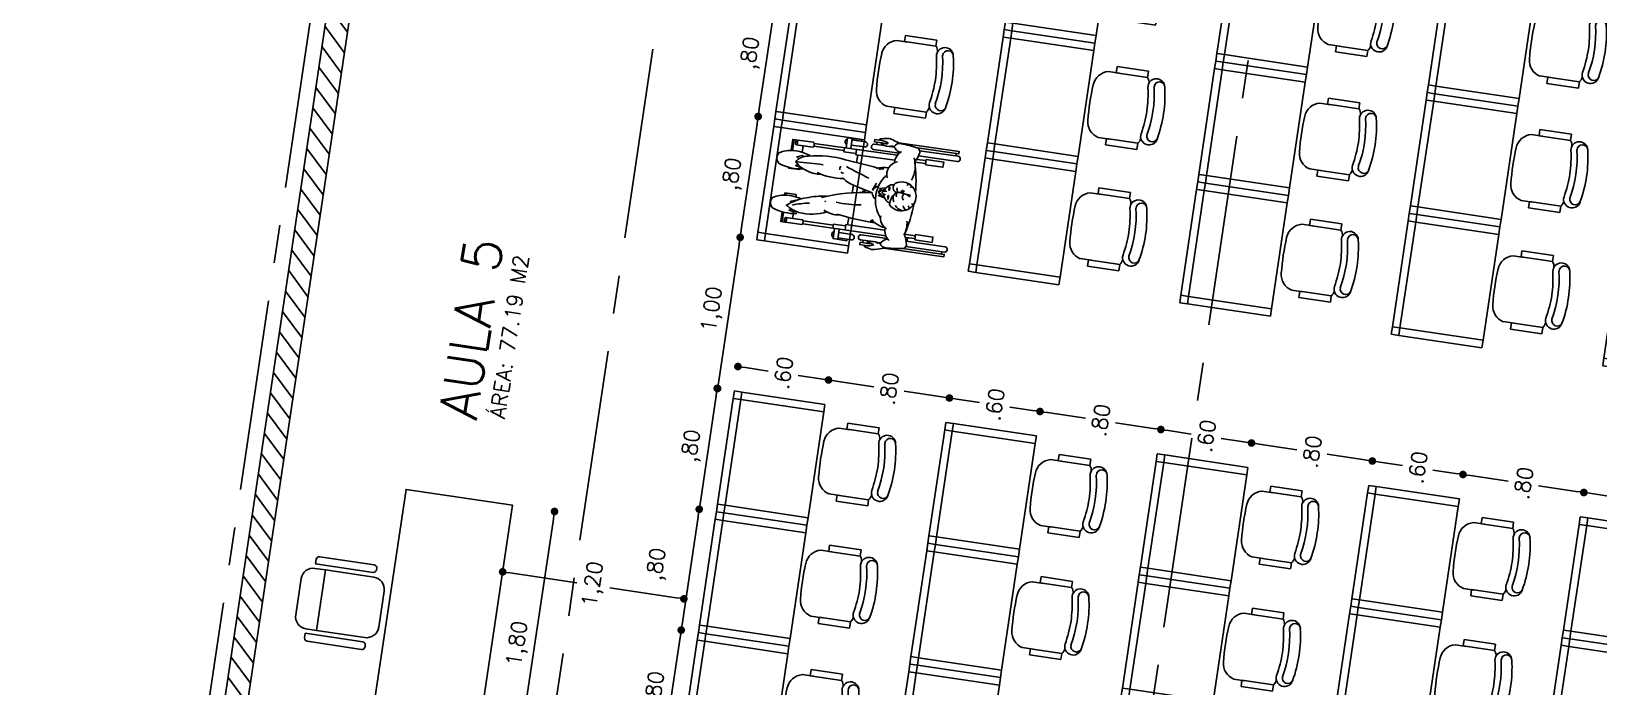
# Model space of a CAD drawing. Header units: millimetres. Extents: x 338 to 506, y 179 to 335.
# Drawn here: x 447.99 to 458.25, y 263.32 to 267.61 of the extents above; entities that cross this region are included whole.
import ezdxf
from ezdxf.enums import TextEntityAlignment as Align

# ---------------------------------------------------------------- set-up
doc = ezdxf.new("R2010")
doc.units = ezdxf.units.MM
doc.linetypes.add('CENTER', pattern=[2, 1.25, -0.25, 0.25, -0.25])
doc.linetypes.add('DASHED2', pattern=[0.375, 0.25, -0.125])
for name, color, linetype in [('EJES_DE_COLUMNA', 255, 'DASHED2'), ('MUEBLES_FIJOS', 145, 'Continuous'), ('MUROS', 32, 'Continuous'), ('PUPITRES', 8, 'Continuous'), ('TEXTOS', 7, 'Continuous')]:
    doc.layers.add(name, color=color, linetype=linetype)
doc.styles.add('NOTAS', font='simplex.shx')
doc.styles.get("Standard").update_dxf_attribs({"font": 'ARIALUNI.ttf'})
doc.dimstyles.new('ROMANS', dxfattribs={"dimtxt": 0.1, "dimasz": 0.05, "dimexe": 0.04, "dimexo": 0.5, "dimgap": 0.05, "dimtad": 1, "dimtih": 1, "dimtoh": 1, "dimdec": 4, "dimzin": 5, "dimdsep": 46, "dimtxsty": 'Standard', "dimsah": 1, "dimcen": 0.05, "dimse1": 1, "dimse2": 1, "dimclrd": 7, "dimclre": 7, "dimclrt": 7, "dimadec": 0, "dimazin": 0, "dimtfac": 1, "dimtdec": 4, "dimtix": 1, "dimtmove": 2, "dimatfit": 3, "dimfxl": 1, "dimtolj": 1, "dimarcsym": 0})

# ---------------------------------------------------------------- blocks, each defined once
blk = doc.blocks.new('*X905')
at = {"color": 0}
for p, q in [((89.027, 49.118), (88.877, 48.968)), ((89.162, 49.118), (89.012, 48.968)), ((89.296, 49.118), (89.146, 48.968)), ((89.431, 49.118), (89.281, 48.968)), ((89.566, 49.118), (89.416, 48.968)), ((89.7, 49.118), (89.55, 48.968)), ((89.835, 49.118), (89.685, 48.968)), ((89.97, 49.118), (89.82, 48.968)), ((90.104, 49.118), (89.954, 48.968)), ((90.239, 49.118), (90.089, 48.968)), ((90.374, 49.118), (90.224, 48.968)), ((90.509, 49.118), (90.359, 48.968)), ((90.643, 49.118), (90.493, 48.968)), ((90.778, 49.118), (90.628, 48.968)), ((90.913, 49.118), (90.763, 48.968)), ((91.047, 49.118), (90.897, 48.968)), ((91.182, 49.118), (91.032, 48.968)), ((91.317, 49.118), (91.167, 48.968)), ((91.451, 49.118), (91.301, 48.968)), ((91.586, 49.118), (91.436, 48.968)), ((91.721, 49.118), (91.571, 48.968)), ((91.856, 49.118), (91.706, 48.968)), ((91.99, 49.118), (91.84, 48.968)), ((92.125, 49.118), (91.975, 48.968)), ((92.26, 49.118), (92.11, 48.968)), ((92.394, 49.118), (92.244, 48.968)), ((92.529, 49.118), (92.379, 48.968)), ((92.664, 49.118), (92.514, 48.968)), ((92.799, 49.118), (92.649, 48.968)), ((92.933, 49.118), (92.783, 48.968)), ((93.068, 49.118), (92.918, 48.968)), ((93.203, 49.118), (93.053, 48.968)), ((93.337, 49.118), (93.187, 48.968)), ((93.472, 49.118), (93.322, 48.968))]:
    blk.add_line(p, q, dxfattribs=at)
blk = doc.blocks.new('SILLA')
at = {"layer": 'PUPITRES', "linetype": 'Continuous'}
blk.add_line((-81.53, 361.445), (-81.13, 361.445), dxfattribs=at)
for points in [[(-81.53, 361.445), (-81.53, 361.515, -0.414214), (-81.45, 361.595), (-81.21, 361.595, -0.414214), (-81.13, 361.515), (-81.13, 361.445), (-81.13, 361.125, -0.414214), (-81.21, 361.045), (-81.45, 361.045, -0.414214), (-81.53, 361.125)], [(-81.59, 361.515, 0.414214), (-81.61, 361.495), (-81.61, 361.135, 0.414214), (-81.59, 361.115), (-81.58, 361.115, 0.414214), (-81.56, 361.135), (-81.56, 361.515)], [(-81.07, 361.515, -0.414214), (-81.05, 361.495), (-81.05, 361.135, -0.414214), (-81.07, 361.115), (-81.08, 361.115, -0.414214), (-81.1, 361.135), (-81.1, 361.515)]]:
    blk.add_lwpolyline(points, format="xyb", close=True, dxfattribs=at)
blk = doc.blocks.new('_DOT')
at = {"color": 0, "linetype": 'ByBlock'}
blk.add_line((-0.5, 0), (-1, 0), dxfattribs=at)
at = {"color": 0, "linetype": 'ByBlock', "const_width": 0.5}
blk.add_lwpolyline([(-0.25, 0, 1), (0.25, 0, 1)], format="xyb", close=True, dxfattribs=at)
blk = doc.blocks.new('*U350')
at = {"color": 7, "style": 'NOTAS'}
blk.add_text(',80', height=0.1, dxfattribs=at).set_placement((2.711, 7.071))
blk = doc.blocks.new('*D155')
at = {"color": 7, "transparency": 16777216}
blk.add_line((3.165, 7.002), (2.465, 7.002), dxfattribs=at)
at = {"layer": 'DEFPOINTS', "color": 0, "transparency": 16777216}
for p in [(2.415, 7.002), (2.415, 6.889), (3.215, 6.889)]:
    blk.add_point(p, dxfattribs=at)
at = {"transparency": 16777216}
blk.add_blockref('*U350', (0, 0), dxfattribs=at)
at = {"color": 7, "transparency": 16777216, "xscale": 0.05, "yscale": 0.05, "zscale": 0.05, "rotation": 180}
blk.add_blockref('_DOT', (2.415, 7.002), dxfattribs=at)
at = {"color": 7, "transparency": 16777216, "xscale": 0.05, "yscale": 0.05, "zscale": 0.05}
blk.add_blockref('_DOT', (3.215, 7.002), dxfattribs=at)
blk = doc.blocks.new('*U351')
at = {"color": 7, "style": 'NOTAS'}
blk.add_text(',80', height=0.1, dxfattribs=at).set_placement((1.911, 7.181))
blk = doc.blocks.new('*D156')
at = {"color": 7, "transparency": 16777216}
blk.add_line((2.365, 7.002), (1.665, 7.002), dxfattribs=at)
at = {"layer": 'DEFPOINTS', "color": 0, "transparency": 16777216}
for p in [(1.615, 7.002), (1.615, 6.889), (2.415, 6.889)]:
    blk.add_point(p, dxfattribs=at)
at = {"transparency": 16777216}
blk.add_blockref('*U351', (0, 0), dxfattribs=at)
at = {"color": 7, "transparency": 16777216, "xscale": 0.05, "yscale": 0.05, "zscale": 0.05, "rotation": 180}
blk.add_blockref('_DOT', (1.615, 7.002), dxfattribs=at)
at = {"color": 7, "transparency": 16777216, "xscale": 0.05, "yscale": 0.05, "zscale": 0.05}
blk.add_blockref('_DOT', (2.415, 7.002), dxfattribs=at)
blk = doc.blocks.new('*U344')
at = {"color": 7, "style": 'NOTAS'}
blk.add_text(',80', height=0.1, dxfattribs=at).set_placement((1.111, 7.071))
blk = doc.blocks.new('*D157')
at = {"color": 7, "transparency": 16777216}
blk.add_line((1.565, 7.002), (0.865, 7.002), dxfattribs=at)
at = {"layer": 'DEFPOINTS', "color": 0, "transparency": 16777216}
for p in [(0.815, 7.002), (0.815, 6.889), (1.615, 6.889)]:
    blk.add_point(p, dxfattribs=at)
at = {"transparency": 16777216}
blk.add_blockref('*U344', (0, 0), dxfattribs=at)
at = {"color": 7, "transparency": 16777216, "xscale": 0.05, "yscale": 0.05, "zscale": 0.05, "rotation": 180}
blk.add_blockref('_DOT', (0.815, 7.002), dxfattribs=at)
at = {"color": 7, "transparency": 16777216, "xscale": 0.05, "yscale": 0.05, "zscale": 0.05}
blk.add_blockref('_DOT', (1.615, 7.002), dxfattribs=at)
blk = doc.blocks.new('*U346')
at = {"color": 7, "style": 'NOTAS'}
blk.add_text('1,80', height=0.1, dxfattribs=at).set_placement((1.219, 8.006))
blk = doc.blocks.new('*D159')
at = {"color": 7, "transparency": 16777216}
blk.add_line((0.512, 7.937), (2.211, 7.937), dxfattribs=at)
at = {"layer": 'DEFPOINTS', "color": 0, "transparency": 16777216}
for p in [(0.462, 8.215), (2.261, 8.215), (2.261, 7.937)]:
    blk.add_point(p, dxfattribs=at)
at = {"transparency": 16777216}
blk.add_blockref('*U346', (0, 0), dxfattribs=at)
at = {"color": 7, "transparency": 16777216, "xscale": 0.05, "yscale": 0.05, "zscale": 0.05, "rotation": 180}
blk.add_blockref('_DOT', (0.462, 7.937), dxfattribs=at)
at = {"color": 7, "transparency": 16777216, "xscale": 0.05, "yscale": 0.05, "zscale": 0.05}
blk.add_blockref('_DOT', (2.261, 7.937), dxfattribs=at)
blk = doc.blocks.new('SILLA-AULA')
at = {"layer": 'PUPITRES'}
for p, q in [((-0.35, 0.109), (-0.35, -0.099)), ((-0.35, 0.109), (-0.309, 0.109)), ((-0.309, 0.164), (-0.309, 0.089)), ((-0.309, -0.099), (-0.309, 0.109)), ((0.127, 0.162), (0.127, 0.088)), ((0.127, 0.11), (0.168, 0.11)), ((0.127, 0.109), (0.127, -0.098)), ((0.168, -0.098), (0.168, 0.11)), ((-0.35, -0.099), (-0.309, -0.099)), ((0.127, -0.098), (0.168, -0.098))]:
    blk.add_line(p, q, dxfattribs=at)
for centre, radius, start, end in [((-0.202, 0.136), 0.111, 94.0766, 165.8334), ((-0.091, -1.415), 1.666, 85.9234, 94.0766), ((0.019, 0.136), 0.111, 13.2566, 85.9234), ((-0.272, -0.058), 0.0549, 227.1618, 267.5717), ((0.09, -0.058), 0.0549, 270.7226, 312.8382), ((-0.254, -0.165), 0.0553, 80.2478, 260.1012), ((-0.25, -0.186), 0.0362, 85.0872, 250.3213), ((-0.088, 0.6), 0.766, 258.0112, 281.9888), ((-0.073, 0.786), 0.913, 259.1286, 268.8433), ((-0.11, 0.786), 0.913, 271.1567, 280.8714), ((0.072, -0.165), 0.0553, 279.8988, 99.7522), ((0.075, -0.185), 0.0352, 274.9128, 94.9128), ((-0.091, 0.599), 0.836, 258.0899, 281.9101)]:
    blk.add_arc(centre, radius, start, end, dxfattribs=at)
blk = doc.blocks.new('*U349')
at = {"layer": 'MUROS', "color": 7, "style": 'NOTAS'}
blk.add_text(',80', height=0.1, dxfattribs=at).set_placement((5.311, 7.068))
blk = doc.blocks.new('*D162')
at = {"layer": 'DEFPOINTS', "color": 0, "transparency": 16777216}
for p in [(5.015, 6.999), (5.015, 6.889), (5.815, 6.889)]:
    blk.add_point(p, dxfattribs=at)
at = {"layer": 'MUROS', "color": 7, "transparency": 16777216}
blk.add_line((5.765, 6.999), (5.065, 6.999), dxfattribs=at)
at = {"transparency": 16777216}
blk.add_blockref('*U349', (0, 0), dxfattribs=at)
at = {"layer": 'MUROS', "color": 7, "transparency": 16777216, "xscale": 0.05, "yscale": 0.05, "zscale": 0.05, "rotation": 180}
blk.add_blockref('_DOT', (5.015, 6.999), dxfattribs=at)
at = {"layer": 'MUROS', "color": 7, "transparency": 16777216, "xscale": 0.05, "yscale": 0.05, "zscale": 0.05}
blk.add_blockref('_DOT', (5.815, 6.999), dxfattribs=at)
blk = doc.blocks.new('*U149')
at = {"color": 7, "style": 'NOTAS'}
blk.add_text('.60', height=0.1, dxfattribs=at).set_placement((2880.961, 1963.057))
blk = doc.blocks.new('*D148')
at = {"color": 7, "transparency": 16777216}
for p, q in [((2881.066, 1963.357), (2881.066, 1963.207)), ((2881.066, 1962.857), (2881.066, 1963.007))]:
    blk.add_line(p, q, dxfattribs=at)
at = {"layer": 'DEFPOINTS', "color": 0, "transparency": 16777216}
for p in [(2880.905, 1963.407), (2881.066, 1963.407), (2880.905, 1962.807)]:
    blk.add_point(p, dxfattribs=at)
at = {"color": 7, "transparency": 16777216, "xscale": 0.05, "yscale": 0.05, "zscale": 0.05}
for p, rotation in [((2881.066, 1963.407), 90), ((2881.066, 1962.807), 270)]:
    blk.add_blockref('_DOT', p, dxfattribs=dict(at, rotation=rotation))
at = {"transparency": 16777216}
blk.add_blockref('*U149', (0, 0), dxfattribs=at)
blk = doc.blocks.new('*U151')
at = {"color": 7, "style": 'NOTAS'}
blk.add_text('.80', height=0.1, dxfattribs=at).set_placement((2880.961, 1962.357))
blk = doc.blocks.new('*D150')
at = {"color": 7, "transparency": 16777216}
for p, q in [((2881.066, 1962.757), (2881.066, 1962.507)), ((2881.066, 1962.057), (2881.066, 1962.307))]:
    blk.add_line(p, q, dxfattribs=at)
at = {"layer": 'DEFPOINTS', "color": 0, "transparency": 16777216}
for p in [(2880.905, 1962.807), (2880.905, 1962.007), (2881.066, 1962.007)]:
    blk.add_point(p, dxfattribs=at)
at = {"color": 7, "transparency": 16777216, "xscale": 0.05, "yscale": 0.05, "zscale": 0.05}
for p, rotation in [((2881.066, 1962.807), 90), ((2881.066, 1962.007), 270)]:
    blk.add_blockref('_DOT', p, dxfattribs=dict(at, rotation=rotation))
at = {"transparency": 16777216}
blk.add_blockref('*U151', (0, 0), dxfattribs=at)
blk = doc.blocks.new('*U341')
at = {"layer": 'MUROS', "color": 7, "style": 'NOTAS'}
blk.add_text(',60', height=0.1, dxfattribs=at).set_placement((3.272, 0.948))
blk = doc.blocks.new('*D163')
at = {"layer": 'DEFPOINTS', "color": 0, "transparency": 16777216}
for p in [(3.215, 1.289), (3.377, 1.289), (3.215, 0.689)]:
    blk.add_point(p, dxfattribs=at)
at = {"layer": 'MUROS', "color": 7, "transparency": 16777216}
for p, q in [((3.377, 1.239), (3.377, 1.098)), ((3.377, 0.739), (3.377, 0.879))]:
    blk.add_line(p, q, dxfattribs=at)
at = {"transparency": 16777216}
blk.add_blockref('*U341', (0, 0), dxfattribs=at)
at = {"layer": 'MUROS', "color": 7, "transparency": 16777216, "xscale": 0.05, "yscale": 0.05, "zscale": 0.05}
for p, rotation in [((3.377, 1.289), 90), ((3.377, 0.689), 270)]:
    blk.add_blockref('_DOT', p, dxfattribs=dict(at, rotation=rotation))
blk = doc.blocks.new('*U342')
at = {"layer": 'MUROS', "color": 7, "style": 'NOTAS'}
blk.add_text(',80', height=0.1, dxfattribs=at).set_placement((4.511, 7.068))
blk = doc.blocks.new('*D164')
at = {"layer": 'DEFPOINTS', "color": 0, "transparency": 16777216}
for p in [(4.215, 6.999), (4.215, 6.889), (5.015, 6.889)]:
    blk.add_point(p, dxfattribs=at)
at = {"layer": 'MUROS', "color": 7, "transparency": 16777216}
blk.add_line((4.965, 6.999), (4.265, 6.999), dxfattribs=at)
at = {"transparency": 16777216}
blk.add_blockref('*U342', (0, 0), dxfattribs=at)
at = {"layer": 'MUROS', "color": 7, "transparency": 16777216, "xscale": 0.05, "yscale": 0.05, "zscale": 0.05, "rotation": 180}
blk.add_blockref('_DOT', (4.215, 6.999), dxfattribs=at)
at = {"layer": 'MUROS', "color": 7, "transparency": 16777216, "xscale": 0.05, "yscale": 0.05, "zscale": 0.05}
blk.add_blockref('_DOT', (5.015, 6.999), dxfattribs=at)
blk = doc.blocks.new('*U343')
at = {"layer": 'PUPITRES', "color": 7, "style": 'NOTAS'}
blk.add_text('1,00', height=0.1, dxfattribs=at).set_placement((3.572, 7.068))
blk = doc.blocks.new('*D165')
at = {"layer": 'DEFPOINTS', "color": 0, "transparency": 16777216}
for p in [(4.215, 6.999), (3.215, 6.839), (4.215, 6.839)]:
    blk.add_point(p, dxfattribs=at)
at = {"layer": 'PUPITRES', "color": 7, "transparency": 16777216}
blk.add_line((3.265, 6.999), (4.165, 6.999), dxfattribs=at)
at = {"transparency": 16777216}
blk.add_blockref('*U343', (0, 0), dxfattribs=at)
at = {"layer": 'PUPITRES', "color": 7, "transparency": 16777216, "xscale": 0.05, "yscale": 0.05, "zscale": 0.05, "rotation": 180}
blk.add_blockref('_DOT', (3.215, 6.999), dxfattribs=at)
at = {"layer": 'PUPITRES', "color": 7, "transparency": 16777216, "xscale": 0.05, "yscale": 0.05, "zscale": 0.05}
blk.add_blockref('_DOT', (4.215, 6.999), dxfattribs=at)
blk = doc.blocks.new('PERSONA_CON_DISCAPACIDAD')
at = {"layer": 'MUEBLES_FIJOS'}
for points in [[(-49.682, 47.642, -0.145915), (-49.67, 47.806, -0.176095), (-49.631, 47.825, -0.120542), (-49.603, 47.815, -0.12727), (-49.574, 47.723), (-49.574, 47.692, -0.06651), (-49.584, 47.629)], [(-49.387, 47.644, -0.145915), (-49.375, 47.808, -0.176095), (-49.336, 47.826, -0.120542), (-49.308, 47.817, -0.12727), (-49.279, 47.724), (-49.279, 47.694, -0.089352), (-49.297, 47.609)], [(-49.719, 47.711), (-49.719, 47.6, -0.206485), (-49.719, 47.598, -0.096237), (-49.723, 47.596, -0.053065), (-49.728, 47.595, -0.040141), (-49.734, 47.594, -0.040141), (-49.741, 47.595, -0.053065), (-49.745, 47.596, -0.096237), (-49.749, 47.598, -0.206485), (-49.75, 47.6), (-49.751, 47.739), (-49.686, 47.739)], [(-49.279, 47.741), (-49.207, 47.741), (-49.206, 47.603, -0.206485), (-49.207, 47.601, -0.096237), (-49.211, 47.599, -0.053065), (-49.215, 47.597, -0.040141), (-49.222, 47.597, -0.040141), (-49.228, 47.597, -0.053065), (-49.233, 47.598, -0.096237), (-49.237, 47.601, -0.206485), (-49.238, 47.603), (-49.238, 47.713)], [(-49.644, 47.448, -0.12434), (-49.675, 47.63, -0.099271), (-49.638, 47.718, -0.089867), (-49.572, 47.595, -0.062517), (-49.543, 47.468)], [(-49.633, 47.68, -0.05357), (-49.604, 47.571)], [(-49.407, 47.521, -0.219174), (-49.349, 47.7, -0.235211), (-49.3, 47.623, -0.095726), (-49.289, 47.379, -0.014959), (-49.311, 47.162)], [(-49.349, 47.692, -0.022155), (-49.342, 47.519)], [(-49.412, 47.377, -0.106147), (-49.399, 47.551)], [(-49.651, 47.363, -0.166769), (-49.635, 47.472)], [(-49.555, 47.498, -0.074469), (-49.477, 47.174)], [(-49.801, 47.384, -0.345501), (-49.786, 47.396), (-49.782, 47.396, -0.345501), (-49.767, 47.384)], [(-49.766, 47.353), (-49.766, 47.265, -0.414214), (-49.782, 47.249), (-49.785, 47.249, -0.414214), (-49.801, 47.265), (-49.801, 47.352)], [(-49.668, 47.127, -0.0383), (-49.648, 47.382)], [(-49.565, 47.235, -0.057811), (-49.572, 47.399)], [(-49.514, 47.15, -0.201962), (-49.477, 47.174), (-49.449, 47.286, -0.104766), (-49.409, 47.381)], [(-49.384, 47.211, -0.015142), (-49.331, 47.366)], [(-49.359, 47.406, -0.225235), (-49.333, 47.403)], [(-49.187, 47.387, -0.345501), (-49.172, 47.399), (-49.169, 47.399, -0.345501), (-49.153, 47.387)], [(-49.187, 47.356), (-49.187, 47.268, 0.414214), (-49.171, 47.252), (-49.168, 47.252, 0.414214), (-49.152, 47.268), (-49.152, 47.356)], [(-49.792, 47.138), (-49.793, 47.205, -0.414214), (-49.777, 47.221), (-49.774, 47.221, -0.414214), (-49.758, 47.205), (-49.757, 47.035)], [(-49.194, 47.037), (-49.194, 47.208, -0.414214), (-49.179, 47.224), (-49.176, 47.224, -0.414214), (-49.16, 47.208), (-49.159, 47.141)], [(-49.82, 47.04, -0.035305), (-49.842, 47.105, -0.099616), (-49.843, 47.124, -0.036148), (-49.832, 47.172, -0.848873), (-49.825, 47.171, 0.109239), (-49.813, 47.117)], [(-49.815, 47.114, -0.156443), (-49.807, 47.123)], [(-49.807, 47.119, 0.060435), (-49.808, 47.151, -1.027599), (-49.798, 47.156, -0.204192), (-49.796, 47.09)], [(-49.8, 47.158), (-49.798, 47.151, -0.409041), (-49.799, 47.148), (-49.803, 47.147, -0.425399), (-49.805, 47.149), (-49.808, 47.157)], [(-49.689, 47.06, -0.169592), (-49.65, 47.152)], [(-49.668, 47.153, -0.169214), (-49.663, 47.16)], [(-49.668, 47.141, -0.204778), (-49.655, 47.159)], [(-49.632, 47.096, -0.372716), (-49.348, 47.097)], [(-49.482, 47.121, -0.098684), (-49.463, 47.134), (-49.497, 47.09)], [(-49.475, 47.086, -0.206665), (-49.469, 47.109)], [(-49.469, 47.108, -0.357088), (-49.463, 47.11, -0.364202), (-49.454, 47.082)], [(-49.44, 47.094), (-49.463, 47.134, -0.084764), (-49.446, 47.123)], [(-49.46, 47.174, -0.154959), (-49.428, 47.146)], [(-49.457, 47.175, -0.019097), (-49.409, 47.156)], [(-49.318, 47.154, -0.048411), (-49.309, 47.123)], [(-49.315, 47.171, -0.11805), (-49.299, 47.092)], [(-49.155, 47.093, -0.204192), (-49.153, 47.16, -1.027599), (-49.144, 47.154, 0.060435), (-49.144, 47.123)], [(-49.144, 47.16), (-49.146, 47.152, -0.425399), (-49.149, 47.151), (-49.152, 47.152, -0.409041), (-49.154, 47.154), (-49.151, 47.162)], [(-49.145, 47.126, -0.156443), (-49.137, 47.118)], [(-49.138, 47.121, 0.109239), (-49.127, 47.175, -0.848873), (-49.12, 47.176, -0.036148), (-49.109, 47.128, -0.099616), (-49.109, 47.109, -0.035305), (-49.131, 47.044)], [(-49.714, 46.927, -0.118792), (-49.78, 46.903, -0.291241), (-49.806, 46.919, -0.050107), (-49.819, 47.032, -0.357352), (-49.795, 47.074, -0.189775), (-49.761, 47.031)], [(-49.797, 47.097, -0.043325), (-49.794, 47.073)], [(-49.77, 47.021, -0.244091), (-49.691, 47.057)], [(-49.695, 47.048, -0.307481), (-49.617, 47.097)], [(-49.563, 46.962, -0.187029), (-49.536, 47.014)], [(-49.525, 47.051, -0.322663), (-49.474, 47.098)], [(-49.513, 47.027, -0.266506), (-49.461, 47.028)], [(-49.478, 47.014, -0.204582), (-49.449, 47.012)], [(-49.45, 47.017, -0.163457), (-49.466, 46.925)], [(-49.453, 47.098, -0.360503), (-49.403, 47.041)], [(-49.448, 47.005, -0.286719), (-49.42, 47.018)], [(-49.365, 47.091, -0.456148), (-49.252, 47.041)], [(-49.26, 47.059, -0.244091), (-49.18, 47.024)], [(-49.189, 47.033, -0.189775), (-49.156, 47.077, -0.357352), (-49.131, 47.035, -0.050107), (-49.144, 46.922, -0.291241), (-49.169, 46.906, -0.118792), (-49.235, 46.93)], [(-49.156, 47.077, -0.043325), (-49.154, 47.101)], [(-49.791, 46.905), (-49.79, 46.649, 0.414214), (-49.774, 46.633), (-49.771, 46.634, 0.414214), (-49.755, 46.649), (-49.756, 46.908)], [(-49.626, 46.922, -0.125167), (-49.721, 46.928)], [(-49.713, 46.854), (-49.714, 46.925, 0.058572), (-49.509, 46.894)], [(-49.557, 46.941, -0.181971), (-49.53, 46.961)], [(-49.538, 46.914, -0.322225), (-49.526, 46.929)], [(-49.509, 46.895, -0.374897), (-49.509, 46.91)], [(-49.493, 46.965, -0.526706), (-49.451, 46.964)], [(-49.455, 46.925, -0.013663), (-49.454, 46.954)], [(-49.449, 46.977, -0.381185), (-49.433, 46.967)], [(-49.448, 46.989, -0.362215), (-49.43, 46.976)], [(-49.237, 46.928, -0.055195), (-49.43, 46.895)], [(-49.406, 46.933, -0.385338), (-49.4, 46.918)], [(-49.395, 46.958, -0.356157), (-49.388, 46.935)], [(-49.21, 46.937, -0.197527), (-49.356, 46.932)], [(-49.193, 46.911), (-49.192, 46.652, 0.414214), (-49.176, 46.637), (-49.173, 46.637, 0.414214), (-49.157, 46.652), (-49.158, 46.908)]]:
    blk.add_lwpolyline(points, format="xyb", dxfattribs=at)
for points in [[(-49.751, 47.729), (-49.687, 47.73)], [(-49.576, 47.74), (-49.561, 47.74), (-49.56, 47.666), (-49.576, 47.666)], [(-49.575, 47.73), (-49.561, 47.73)], [(-49.392, 47.667), (-49.396, 47.667), (-49.397, 47.74), (-49.393, 47.74)], [(-49.397, 47.731), (-49.392, 47.731)], [(-49.279, 47.732), (-49.207, 47.732)], [(-49.719, 47.665), (-49.686, 47.665)], [(-49.659, 47.681), (-49.668, 47.696), (-49.675, 47.665), (-49.671, 47.644)], [(-49.599, 47.658), (-49.598, 47.662), (-49.612, 47.697), (-49.617, 47.689)], [(-49.364, 47.682), (-49.373, 47.697), (-49.38, 47.667), (-49.379, 47.659)], [(-49.327, 47.682), (-49.317, 47.698), (-49.303, 47.663), (-49.307, 47.65)], [(-49.281, 47.667), (-49.238, 47.667)], [(-49.741, 47.045), (-49.744, 47.595)], [(-49.724, 47.395), (-49.725, 47.595)], [(-49.23, 47.398), (-49.231, 47.598)], [(-49.209, 47.048), (-49.212, 47.598)], [(-49.573, 47.47), (-49.58, 47.471)], [(-49.743, 47.384), (-49.811, 47.384), (-49.811, 47.293), (-49.801, 47.293)], [(-49.743, 47.353), (-49.811, 47.352)], [(-49.743, 47.395), (-49.716, 47.395), (-49.716, 47.315)], [(-49.742, 47.315), (-49.708, 47.315), (-49.706, 47.056)], [(-49.378, 47.379), (-49.374, 47.398)], [(-49.244, 47.059), (-49.246, 47.317), (-49.211, 47.317)], [(-49.238, 47.317), (-49.238, 47.398), (-49.211, 47.398)], [(-49.211, 47.387), (-49.143, 47.387), (-49.142, 47.296), (-49.152, 47.296)], [(-49.211, 47.355), (-49.143, 47.356)], [(-49.708, 47.303), (-49.658, 47.303)], [(-49.496, 47.304), (-49.445, 47.304)], [(-49.486, 47.23), (-49.466, 47.23)], [(-49.476, 47.22), (-49.476, 47.24)], [(-49.295, 47.305), (-49.246, 47.305)], [(-49.144, 47.16), (-49.144, 47.209), (-49.128, 47.209), (-49.128, 47.162)], [(-49.824, 47.159), (-49.824, 47.205), (-49.808, 47.205), (-49.808, 47.156)], [(-49.808, 47.188), (-49.792, 47.188)], [(-49.497, 47.09), (-49.487, 47.132), (-49.478, 47.114)], [(-49.431, 47.09), (-49.442, 47.131), (-49.451, 47.114)], [(-49.16, 47.191), (-49.144, 47.191)], [(-49.159, 47.075), (-49.159, 47.107)], [(-49.823, 47.049), (-49.821, 46.648), (-49.806, 46.648), (-49.807, 46.924)], [(-49.792, 47.072), (-49.792, 47.104)], [(-49.142, 46.927), (-49.141, 46.652), (-49.125, 46.652), (-49.127, 47.053)], [(-49.732, 46.902), (-49.756, 46.902)], [(-49.732, 46.854), (-49.733, 46.917)], [(-49.235, 46.856), (-49.236, 46.928)], [(-49.216, 46.856), (-49.217, 46.92)], [(-49.806, 46.666), (-49.79, 46.666)], [(-49.157, 46.669), (-49.141, 46.669)]]:
    blk.add_lwpolyline(points, dxfattribs=at)
for points in [[(-49.719, 47.711, -0.206485), (-49.72, 47.709, -0.096237), (-49.724, 47.706, -0.053065), (-49.728, 47.705, -0.040141), (-49.735, 47.704, -0.040141), (-49.741, 47.705, -0.053065), (-49.746, 47.706, -0.096237), (-49.75, 47.708, -0.206485), (-49.75, 47.71, -0.206485), (-49.75, 47.712, -0.096237), (-49.746, 47.715, -0.053065), (-49.741, 47.716, -0.040141), (-49.735, 47.717, -0.040141), (-49.728, 47.716, -0.053065), (-49.724, 47.715, -0.096237), (-49.72, 47.712, -0.206485)], [(-49.238, 47.713, -0.206485), (-49.237, 47.715, -0.096237), (-49.234, 47.717, -0.053065), (-49.229, 47.719, -0.040141), (-49.222, 47.719, -0.040141), (-49.216, 47.719, -0.053065), (-49.211, 47.717, -0.096237), (-49.208, 47.715, -0.206485), (-49.207, 47.713, -0.206485), (-49.208, 47.711, -0.096237), (-49.211, 47.709, -0.053065), (-49.216, 47.707, -0.040141), (-49.222, 47.707, -0.040141), (-49.229, 47.707, -0.053065), (-49.234, 47.709, -0.096237), (-49.237, 47.711, -0.206485)], [(-49.484, 46.887, -0.613456), (-49.538, 47.05, -0.253101), (-49.45, 47.017, -0.629795), (-49.392, 47.032, -0.646191)], [(-49.49, 47.069, -0.018085), (-49.485, 47.069, -0.025216), (-49.481, 47.069, -0.056665), (-49.478, 47.068, -0.301466), (-49.478, 47.067, -0.301466), (-49.478, 47.067, -0.056665), (-49.481, 47.066, -0.025216), (-49.485, 47.065, -0.018085), (-49.49, 47.065, -0.018085), (-49.495, 47.065, -0.025216), (-49.499, 47.066, -0.056665), (-49.502, 47.066, -0.301466), (-49.502, 47.067, -0.301466), (-49.502, 47.068, -0.056665), (-49.499, 47.069, -0.025216), (-49.495, 47.069, -0.018085)], [(-49.421, 47.067, -0.301466), (-49.421, 47.067, -0.056665), (-49.424, 47.066, -0.025216), (-49.428, 47.065, -0.018085), (-49.433, 47.065, -0.018085), (-49.438, 47.065, -0.025216), (-49.442, 47.066, -0.056665), (-49.445, 47.067, -0.301466), (-49.445, 47.067, -0.301466), (-49.445, 47.068, -0.056665), (-49.442, 47.069, -0.025216), (-49.438, 47.069, -0.018085), (-49.433, 47.07, -0.018085), (-49.428, 47.069, -0.025216), (-49.424, 47.069, -0.056665), (-49.421, 47.068, -0.301466)]]:
    blk.add_lwpolyline(points, format="xyb", close=True, dxfattribs=at)
for points in [[(-49.74, 46.854), (-49.705, 46.854), (-49.705, 46.739), (-49.74, 46.739)], [(-49.208, 46.857), (-49.208, 46.741), (-49.243, 46.741), (-49.243, 46.856)]]:
    blk.add_lwpolyline(points, close=True, dxfattribs=at)
blk = doc.blocks.new('*U352')
at = {"color": 7, "style": 'NOTAS'}
blk.add_text('1,20', height=0.1, dxfattribs=at).set_placement((1.677, 7.574))
blk = doc.blocks.new('*D166')
at = {"color": 7, "transparency": 16777216}
for p, q in [((1.82, 8.165), (1.82, 7.724)), ((1.82, 7.065), (1.82, 7.505))]:
    blk.add_line(p, q, dxfattribs=at)
at = {"layer": 'DEFPOINTS', "color": 0, "transparency": 16777216}
for p in [(1.995, 8.215), (1.82, 7.015), (1.995, 7.015)]:
    blk.add_point(p, dxfattribs=at)
at = {"color": 7, "transparency": 16777216, "xscale": 0.05, "yscale": 0.05, "zscale": 0.05}
for p, rotation in [((1.82, 8.215), 90), ((1.82, 7.015), 270)]:
    blk.add_blockref('_DOT', p, dxfattribs=dict(at, rotation=rotation))
at = {"transparency": 16777216}
blk.add_blockref('*U352', (0, 0), dxfattribs=at)
blk = doc.blocks.new('EJES_ESTRUCTURALES')
at = {"layer": 'EJES_DE_COLUMNA', "color": 9, "linetype": 'CENTER'}
for p, q in [((661.47768, 144.50228), (759.37077, 144.5063)), ((661.47768, 142.25478), (759.37077, 142.2588)), ((661.47762, 138.38925), (759.37071, 138.39325))]:
    blk.add_line(p, q, dxfattribs=at)
blk = doc.blocks.new('*U152')
at = {"layer": 'PUPITRES'}
for p, q in [((-3.3, -0.19972), (-3.3, -0.14972)), ((-3.3, -0.14972), (-3.25, -0.14972)), ((-3.3, -0.74972), (-3.3, -0.19972)), ((-3.3, -0.19972), (-3.25, -0.19972)), ((-3.25, -0.19972), (-3.3, -0.19972)), ((-3.25, -0.14972), (-3.25, -0.19972)), ((-3.25, -0.19972), (-3.25, -0.14972)), ((-3.25, -0.14972), (-2.55, -0.14972)), ((-3.25, -0.19972), (-3.25, -0.74972)), ((-2.55, -0.19972), (-3.25, -0.19972)), ((-3.25, -0.74972), (-3.25, -0.19972)), ((-3.25, -0.19972), (-2.55, -0.19972)), ((-2.55, -0.14972), (-2.55, -0.19972)), ((-2.55, -0.19972), (-2.55, -0.14972)), ((-2.55, -0.14972), (-2.5, -0.14972)), ((-2.55, -0.74972), (-2.55, -0.19972)), ((-2.55, -0.19972), (-2.5, -0.19972)), ((-2.5, -0.19972), (-2.55, -0.19972)), ((-2.55, -0.19972), (-2.55, -0.74972)), ((-2.5, -0.19972), (-2.5, -0.14972)), ((-2.5, -0.14972), (-2.45, -0.14972)), ((-2.5, -0.19972), (-2.5, -0.14972)), ((-2.5, -0.19972), (-2.5, -0.14972)), ((-2.5, -0.14972), (-2.5, -0.19972)), ((-2.5, -0.74972), (-2.5, -0.19972)), ((-2.5, -0.19972), (-2.45, -0.19972)), ((-2.45, -0.19972), (-2.5, -0.19972)), ((-2.5, -0.74972), (-2.5, -0.19972)), ((-2.5, -0.74972), (-2.5, -0.19972)), ((-2.5, -0.19972), (-2.5, -0.74972)), ((-2.45, -0.14972), (-2.45, -0.19972)), ((-2.45, -0.19972), (-2.45, -0.14972)), ((-2.45, -0.14972), (-1.75, -0.14972)), ((-2.45, -0.19972), (-2.45, -0.74972)), ((-1.75, -0.19972), (-2.45, -0.19972)), ((-2.45, -0.74972), (-2.45, -0.19972)), ((-2.45, -0.19972), (-1.75, -0.19972)), ((-1.75, -0.14972), (-1.75, -0.19972)), ((-1.75, -0.19972), (-1.75, -0.14972)), ((-1.75, -0.14972), (-1.7, -0.14972)), ((-1.75, -0.74972), (-1.75, -0.19972)), ((-1.75, -0.19972), (-1.7, -0.19972)), ((-1.7, -0.19972), (-1.75, -0.19972)), ((-1.75, -0.19972), (-1.75, -0.74972)), ((-1.7, -0.19972), (-1.7, -0.14972)), ((-1.7, -0.14972), (-1.65, -0.14972)), ((-1.7, -0.19972), (-1.7, -0.14972)), ((-1.7, -0.14972), (-1.7, -0.19972)), ((-1.7, -0.74972), (-1.7, -0.19972)), ((-1.7, -0.19972), (-1.65, -0.19972)), ((-1.65, -0.19972), (-1.7, -0.19972)), ((-1.7, -0.74972), (-1.7, -0.19972)), ((-1.7, -0.19972), (-1.7, -0.74972)), ((-1.65, -0.14972), (-1.65, -0.19972)), ((-1.65, -0.19972), (-1.65, -0.14972)), ((-1.65, -0.14972), (-0.95, -0.14972)), ((-1.65, -0.19972), (-1.65, -0.74972)), ((-0.95, -0.19972), (-1.65, -0.19972)), ((-1.65, -0.74972), (-1.65, -0.19972)), ((-1.65, -0.19972), (-0.95, -0.19972)), ((-0.95, -0.14972), (-0.95, -0.19972)), ((-0.95, -0.19972), (-0.95, -0.14972)), ((-0.95, -0.14972), (-0.9, -0.14972)), ((-0.95, -0.74972), (-0.95, -0.19972)), ((-0.95, -0.19972), (-0.9, -0.19972)), ((-0.9, -0.19972), (-0.95, -0.19972)), ((-0.95, -0.19972), (-0.95, -0.74972)), ((-0.9, -0.19972), (-0.9, -0.14972)), ((-0.9, -0.14972), (-0.85, -0.14972)), ((-0.9, -0.14972), (-0.9, -0.19972)), ((-0.9, -0.74972), (-0.9, -0.19972)), ((-0.9, -0.19972), (-0.85, -0.19972)), ((-0.85, -0.19972), (-0.9, -0.19972)), ((-0.9, -0.19972), (-0.9, -0.74972)), ((-0.85, -0.14972), (-0.85, -0.19972)), ((-0.85, -0.19972), (-0.85, -0.14972)), ((-0.85, -0.14972), (-0.15, -0.14972)), ((-0.85, -0.19972), (-0.85, -0.74972)), ((-0.15, -0.19972), (-0.85, -0.19972)), ((-0.85, -0.74972), (-0.85, -0.19972)), ((-0.85, -0.19972), (-0.15, -0.19972)), ((-0.15, -0.14972), (-0.1, -0.14972)), ((-0.15, -0.14972), (-0.15, -0.19972)), ((-0.15, -0.19972), (-0.15, -0.14972)), ((-0.15, -0.14972), (-0.1, -0.14972)), ((-0.15, -0.74972), (-0.15, -0.19972)), ((-0.15, -0.19972), (-0.1, -0.19972)), ((-0.1, -0.19972), (-0.15, -0.19972)), ((-0.15, -0.19972), (-0.15, -0.74972)), ((-0.1, -0.14972), (-0.1, -0.19972)), ((-0.1, -0.19972), (-0.1, -0.74972)), ((0.9, -0.19972), (0.9, -0.14972)), ((0.9, -0.14972), (0.95, -0.14972)), ((0.9, -0.74972), (0.9, -0.19972)), ((0.9, -0.19972), (0.95, -0.19972)), ((0.95, -0.19972), (0.9, -0.19972)), ((0.95, -0.14972), (0.95, -0.19972)), ((0.95, -0.19972), (0.95, -0.14972)), ((0.95, -0.14972), (1.65, -0.14972)), ((0.95, -0.19972), (0.95, -0.74972)), ((1.65, -0.19972), (0.95, -0.19972)), ((0.95, -0.74972), (0.95, -0.19972)), ((0.95, -0.19972), (1.65, -0.19972)), ((1.65, -0.14972), (1.65, -0.19972)), ((1.65, -0.19972), (1.65, -0.14972)), ((1.65, -0.14972), (1.7, -0.14972)), ((1.65, -0.74972), (1.65, -0.19972)), ((1.65, -0.19972), (1.7, -0.19972)), ((1.7, -0.19972), (1.65, -0.19972)), ((1.65, -0.19972), (1.65, -0.74972)), ((1.7, -0.19972), (1.7, -0.14972)), ((1.7, -0.14972), (1.75, -0.14972)), ((1.7, -0.19972), (1.7, -0.14972)), ((1.7, -0.19972), (1.7, -0.14972)), ((1.7, -0.14972), (1.7, -0.19972)), ((1.7, -0.74972), (1.7, -0.19972)), ((1.7, -0.19972), (1.75, -0.19972)), ((1.75, -0.19972), (1.7, -0.19972)), ((1.7, -0.74972), (1.7, -0.19972)), ((1.7, -0.74972), (1.7, -0.19972)), ((1.7, -0.19972), (1.7, -0.74972)), ((1.75, -0.14972), (1.75, -0.19972)), ((1.75, -0.19972), (1.75, -0.14972)), ((1.75, -0.14972), (2.45, -0.14972)), ((1.75, -0.19972), (1.75, -0.74972)), ((2.45, -0.19972), (1.75, -0.19972)), ((1.75, -0.74972), (1.75, -0.19972)), ((1.75, -0.19972), (2.45, -0.19972)), ((2.45, -0.14972), (2.45, -0.19972)), ((2.45, -0.19972), (2.45, -0.14972)), ((2.45, -0.14972), (2.5, -0.14972)), ((2.45, -0.74972), (2.45, -0.19972)), ((2.45, -0.19972), (2.5, -0.19972)), ((2.5, -0.19972), (2.45, -0.19972)), ((2.45, -0.19972), (2.45, -0.74972)), ((2.5, -0.19972), (2.5, -0.14972)), ((2.5, -0.14972), (2.55, -0.14972)), ((2.5, -0.19972), (2.5, -0.14972)), ((2.5, -0.14972), (2.5, -0.19972)), ((2.5, -0.74972), (2.5, -0.19972)), ((2.5, -0.19972), (2.55, -0.19972)), ((2.55, -0.19972), (2.5, -0.19972)), ((2.5, -0.74972), (2.5, -0.19972)), ((2.5, -0.19972), (2.5, -0.74972)), ((2.55, -0.14972), (2.55, -0.19972)), ((2.55, -0.19972), (2.55, -0.14972)), ((2.55, -0.14972), (3.25, -0.14972)), ((2.55, -0.19972), (2.55, -0.74972)), ((3.25, -0.19972), (2.55, -0.19972)), ((2.55, -0.74972), (2.55, -0.19972)), ((2.55, -0.19972), (3.25, -0.19972)), ((3.25, -0.14972), (3.25, -0.19972)), ((3.25, -0.19972), (3.25, -0.14972)), ((3.25, -0.14972), (3.3, -0.14972)), ((3.25, -0.74972), (3.25, -0.19972)), ((3.25, -0.19972), (3.3, -0.19972)), ((3.3, -0.19972), (3.25, -0.19972)), ((3.25, -0.19972), (3.25, -0.74972)), ((3.3, -0.19972), (3.3, -0.14972)), ((3.3, -0.14972), (3.3, -0.19972)), ((3.3, -0.74972), (3.3, -0.19972)), ((3.3, -0.19972), (3.3, -0.74972)), ((-3.25, -0.74972), (-3.3, -0.74972)), ((-2.55, -0.74972), (-3.25, -0.74972)), ((-2.5, -0.74972), (-2.55, -0.74972)), ((-2.45, -0.74972), (-2.5, -0.74972)), ((-1.75, -0.74972), (-2.45, -0.74972)), ((-1.7, -0.74972), (-1.75, -0.74972)), ((-1.65, -0.74972), (-1.7, -0.74972)), ((-0.95, -0.74972), (-1.65, -0.74972)), ((-0.9, -0.74972), (-0.95, -0.74972)), ((-0.85, -0.74972), (-0.9, -0.74972)), ((-0.15, -0.74972), (-0.85, -0.74972)), ((-0.1, -0.74972), (-0.15, -0.74972)), ((0.95, -0.74972), (0.9, -0.74972)), ((1.65, -0.74972), (0.95, -0.74972)), ((1.7, -0.74972), (1.65, -0.74972)), ((1.75, -0.74972), (1.7, -0.74972)), ((2.45, -0.74972), (1.75, -0.74972)), ((2.5, -0.74972), (2.45, -0.74972)), ((2.55, -0.74972), (2.5, -0.74972)), ((3.25, -0.74972), (2.55, -0.74972)), ((3.3, -0.74972), (3.25, -0.74972))]:
    blk.add_line(p, q, dxfattribs=at)
at = {"layer": 'MUROS'}
for p in [(-2.80086, -1.02539), (-1.99861, -1.02539), (-1.17515, -1.02539), (-0.36679, -1.02539), (1.39914, -1.02539), (2.20139, -1.02539), (3.02485, -1.02539)]:
    blk.add_blockref('SILLA-AULA', p, dxfattribs=at)
for base, p2, picture, middle in [((0.06121, 1.25028), (-0.1, 1.25028), '*D148', (0.06121, 0.95028)), ((0.06121, -0.14972), (-0.1, -0.14972), '*D150', (0.06121, 0.25028))]:
    dim = blk.add_linear_dim(base=base, p1=(-0.1, 0.65028), p2=p2, angle=90, dimstyle='ROMANS')
    dim.commit()
    dim.dimension.update_dxf_attribs({"geometry": picture, "text_midpoint": middle, "insert": (-2881.00479, -1962.15633)})
blk = doc.blocks.new('*U153')
at = {"layer": 'MUROS', "color": 0, "linetype": 'ByBlock'}
for p in [(0, 0), (0, -1.4), (0, -2.8), (0, -4.2)]:
    blk.add_blockref('*U152', p, dxfattribs=at)
blk = doc.blocks.new('*U154')
at = {"layer": 'PUPITRES'}
for p, q in [((0.86529, 6.88873), (1.56529, 6.88873)), ((1.56529, 6.88873), (1.56529, 6.83873)), ((1.56529, 6.83873), (1.56529, 6.88873)), ((1.56529, 6.88873), (1.61529, 6.88873)), ((1.61529, 6.83873), (1.61529, 6.88873)), ((1.61529, 6.88873), (1.66529, 6.88873)), ((1.61529, 6.83873), (1.61529, 6.88873)), ((1.61529, 6.88873), (1.61529, 6.83873)), ((1.66529, 6.88873), (1.66529, 6.83873)), ((1.66529, 6.83873), (1.66529, 6.88873)), ((1.66529, 6.88873), (2.36529, 6.88873)), ((2.36529, 6.88873), (2.36529, 6.83873)), ((2.36529, 6.83873), (2.36529, 6.88873)), ((2.36529, 6.88873), (2.41529, 6.88873)), ((2.41529, 6.83873), (2.41529, 6.88873)), ((2.41529, 6.88873), (2.46529, 6.88873)), ((2.41529, 6.88873), (2.41529, 6.83873)), ((2.46529, 6.88873), (2.46529, 6.83873)), ((2.46529, 6.83873), (2.46529, 6.88873)), ((2.46529, 6.88873), (3.16529, 6.88873)), ((3.16529, 6.88873), (3.16529, 6.83873)), ((3.16529, 6.83873), (3.16529, 6.88873)), ((3.16529, 6.88873), (3.21529, 6.88873)), ((3.21529, 6.88873), (3.21529, 6.83873)), ((4.21529, 6.83873), (4.21529, 6.88873)), ((4.21529, 6.88873), (4.26529, 6.88873)), ((4.26529, 6.83873), (4.26529, 6.88873)), ((4.26529, 6.88873), (4.96529, 6.88873)), ((4.96529, 6.83873), (4.96529, 6.88873)), ((4.96529, 6.88873), (5.01529, 6.88873)), ((5.01529, 6.83873), (5.01529, 6.88873)), ((5.01529, 6.88873), (5.06529, 6.88873)), ((5.01529, 6.88873), (5.01529, 6.83873)), ((5.06529, 6.83873), (5.06529, 6.88873)), ((5.06529, 6.88873), (5.76529, 6.88873)), ((1.56529, 6.83873), (0.86529, 6.83873)), ((0.86529, 6.83873), (1.56529, 6.83873)), ((1.56529, 6.28873), (1.56529, 6.83873)), ((1.56529, 6.83873), (1.61529, 6.83873)), ((1.61529, 6.83873), (1.56529, 6.83873)), ((1.56529, 6.83873), (1.56529, 6.28873)), ((1.61529, 6.28873), (1.61529, 6.83873)), ((1.61529, 6.83873), (1.66529, 6.83873)), ((1.66529, 6.83873), (1.61529, 6.83873)), ((1.61529, 6.28873), (1.61529, 6.83873)), ((1.61529, 6.83873), (1.61529, 6.28873)), ((1.66529, 6.83873), (1.66529, 6.28873)), ((2.36529, 6.83873), (1.66529, 6.83873)), ((1.66529, 6.28873), (1.66529, 6.83873)), ((1.66529, 6.83873), (2.36529, 6.83873)), ((2.36529, 6.28873), (2.36529, 6.83873)), ((2.36529, 6.83873), (2.41529, 6.83873)), ((2.41529, 6.83873), (2.36529, 6.83873)), ((2.36529, 6.83873), (2.36529, 6.28873)), ((2.41529, 6.28873), (2.41529, 6.83873)), ((2.41529, 6.83873), (2.46529, 6.83873)), ((2.46529, 6.83873), (2.41529, 6.83873)), ((2.41529, 6.83873), (2.41529, 6.28873)), ((2.46529, 6.83873), (2.46529, 6.28873)), ((3.16529, 6.83873), (2.46529, 6.83873)), ((2.46529, 6.28873), (2.46529, 6.83873)), ((2.46529, 6.83873), (3.16529, 6.83873)), ((3.16529, 6.28873), (3.16529, 6.83873)), ((3.16529, 6.83873), (3.21529, 6.83873)), ((3.21529, 6.83873), (3.16529, 6.83873)), ((3.16529, 6.83873), (3.16529, 6.28873)), ((3.21529, 6.83873), (3.21529, 6.28873)), ((4.21529, 6.28873), (4.21529, 6.83873)), ((4.26529, 6.83873), (4.21529, 6.83873)), ((4.26529, 6.83873), (4.26529, 6.28873)), ((4.96529, 6.83873), (4.26529, 6.83873)), ((4.26529, 6.28873), (4.26529, 6.83873)), ((4.26529, 6.83873), (4.96529, 6.83873)), ((5.01529, 6.83873), (4.96529, 6.83873)), ((4.96529, 6.83873), (4.96529, 6.28873)), ((5.01529, 6.28873), (5.01529, 6.83873)), ((5.06529, 6.83873), (5.01529, 6.83873)), ((5.01529, 6.83873), (5.01529, 6.28873)), ((5.06529, 6.83873), (5.06529, 6.28873)), ((5.76529, 6.83873), (5.06529, 6.83873)), ((5.06529, 6.28873), (5.06529, 6.83873)), ((5.06529, 6.83873), (5.76529, 6.83873)), ((1.56529, 6.28873), (0.86529, 6.28873)), ((1.61529, 6.28873), (1.56529, 6.28873)), ((1.66529, 6.28873), (1.61529, 6.28873)), ((2.36529, 6.28873), (1.66529, 6.28873)), ((2.41529, 6.28873), (2.36529, 6.28873)), ((2.46529, 6.28873), (2.41529, 6.28873)), ((3.16529, 6.28873), (2.46529, 6.28873)), ((3.21529, 6.28873), (3.16529, 6.28873)), ((4.96529, 6.28873), (4.21529, 6.28873)), ((5.01529, 6.28873), (4.96529, 6.28873)), ((5.06529, 6.28873), (5.01529, 6.28873)), ((5.76529, 6.28873), (5.06529, 6.28873))]:
    blk.add_line(p, q, dxfattribs=at)
at = {"layer": 'PUPITRES', "linetype": 'Continuous'}
blk.add_lwpolyline([(0.4625, 8.21465), (2.26076, 8.21465), (2.26076, 8.91963), (0.4625, 8.91963)], close=True, dxfattribs=at)
at = {"layer": 'MUROS'}
for name, p in [('SILLA', (82.79167, -352.08132)), ('*U153', (3.31529, 5.63845)), ('SILLA-AULA', (1.31668, 6.01306)), ('SILLA-AULA', (2.14015, 6.01306)), ('SILLA-AULA', (2.94851, 6.01306)), ('SILLA-AULA', (5.51443, 6.01306))]:
    blk.add_blockref(name, p, dxfattribs=at)
at = {"layer": 'TEXTOS', "color": 67}
blk.add_blockref('PERSONA_CON_DISCAPACIDAD', (54.10715, -40.98772), dxfattribs=at)
for base, p1, p2, picture, middle in [((2.26076, 7.93654), (0.4625, 8.21465), (2.26076, 8.21465), '*D159', (1.36163, 8.04606)), ((0.81529, 7.00215), (1.61529, 6.88873), (0.81529, 6.88873), '*D157', (1.21529, 7.11168)), ((2.41529, 7.00215), (3.21529, 6.88873), (2.41529, 6.88873), '*D155', (2.81529, 7.11168))]:
    dim = blk.add_linear_dim(base=base, p1=p1, p2=p2, dimstyle='ROMANS')
    dim.commit()
    dim.dimension.update_dxf_attribs({"geometry": picture, "text_midpoint": middle})
at = {"color": 18}
dim = blk.add_linear_dim(base=(1.81996, 7.01465), p1=(1.99506, 8.21465), p2=(1.99506, 7.01465), angle=90, dimstyle='ROMANS', dxfattribs=at)
dim.commit()
dim.dimension.update_dxf_attribs({"geometry": '*D166', "text_midpoint": (1.81996, 7.61465)})
dim = blk.add_linear_dim(base=(1.61529, 7.00215), p1=(2.41529, 6.88873), p2=(1.61529, 6.88873), dimstyle='ROMANS')
dim.commit()
dim.dimension.update_dxf_attribs({"geometry": '*D156', "text_midpoint": (2.01529, 7.11168), "dimtype": 128})
at = {"layer": 'MUROS'}
for base, p1, p2, picture, middle in [((4.21529, 6.99864), (5.01529, 6.88873), (4.21529, 6.88873), '*D164', (4.61529, 7.10817)), ((5.01529, 6.99864), (5.81529, 6.88873), (5.01529, 6.88873), '*D162', (5.41529, 7.10817))]:
    dim = blk.add_linear_dim(base=base, p1=p1, p2=p2, dimstyle='ROMANS', dxfattribs=at)
    dim.commit()
    dim.dimension.update_dxf_attribs({"geometry": picture, "text_midpoint": middle})
dim = blk.add_linear_dim(base=(3.37651, 1.28873), p1=(3.21529, 0.68873), p2=(3.21529, 1.28873), angle=90, dimstyle='ROMANS', dxfattribs=at)
dim.commit()
dim.dimension.update_dxf_attribs({"geometry": '*D163', "text_midpoint": (3.37651, 0.98873)})
at = {"layer": 'PUPITRES'}
dim = blk.add_linear_dim(base=(4.21529, 6.99864), p1=(3.21529, 6.83873), p2=(4.21529, 6.83873), dimstyle='ROMANS', dxfattribs=at)
dim.commit()
dim.dimension.update_dxf_attribs({"geometry": '*D165', "text_midpoint": (3.71529, 7.10817)})
blk = doc.blocks.new('A$C7152A42C')
at = {"layer": 'MUROS'}
blk.add_lwpolyline([(94.42973, 49.11772), (88.05627, 49.11772), (88.05627, 48.96772), (95.06987, 48.96772)], dxfattribs=at)
at = {"layer": 'EJES_DE_COLUMNA'}
blk.add_blockref('EJES_ESTRUCTURALES', (-631.22088, -95.28525), dxfattribs=at)
at = {"layer": 'MUROS', "linetype": 'Continuous'}
blk.add_blockref('*X905', (0, 0), dxfattribs=at)
at = {"layer": 'MUROS'}
blk.add_blockref('*U154', (88.15691, 39.22703), dxfattribs=at)
at = {"layer": 'TEXTOS', "color": 5, "style": 'NOTAS'}
for s, height, p in [('AULA 5', 0.25, (91.52226, 48.00603)), ('ÁREA: 77.19 M2', 0.1, (91.50606, 47.67515))]:
    blk.add_text(s, height=height, dxfattribs=at).set_placement(p, align=Align.TOP_CENTER)

msp = doc.modelspace()

# ---------------------------------------------------------------- block references
at = {"layer": 'MUROS', "color": 32, "rotation": 81.53046525965426}
msp.add_blockref('A$C7152A42C', (484.748, 168.084), dxfattribs=at)

doc.saveas('drawing.dxf')
